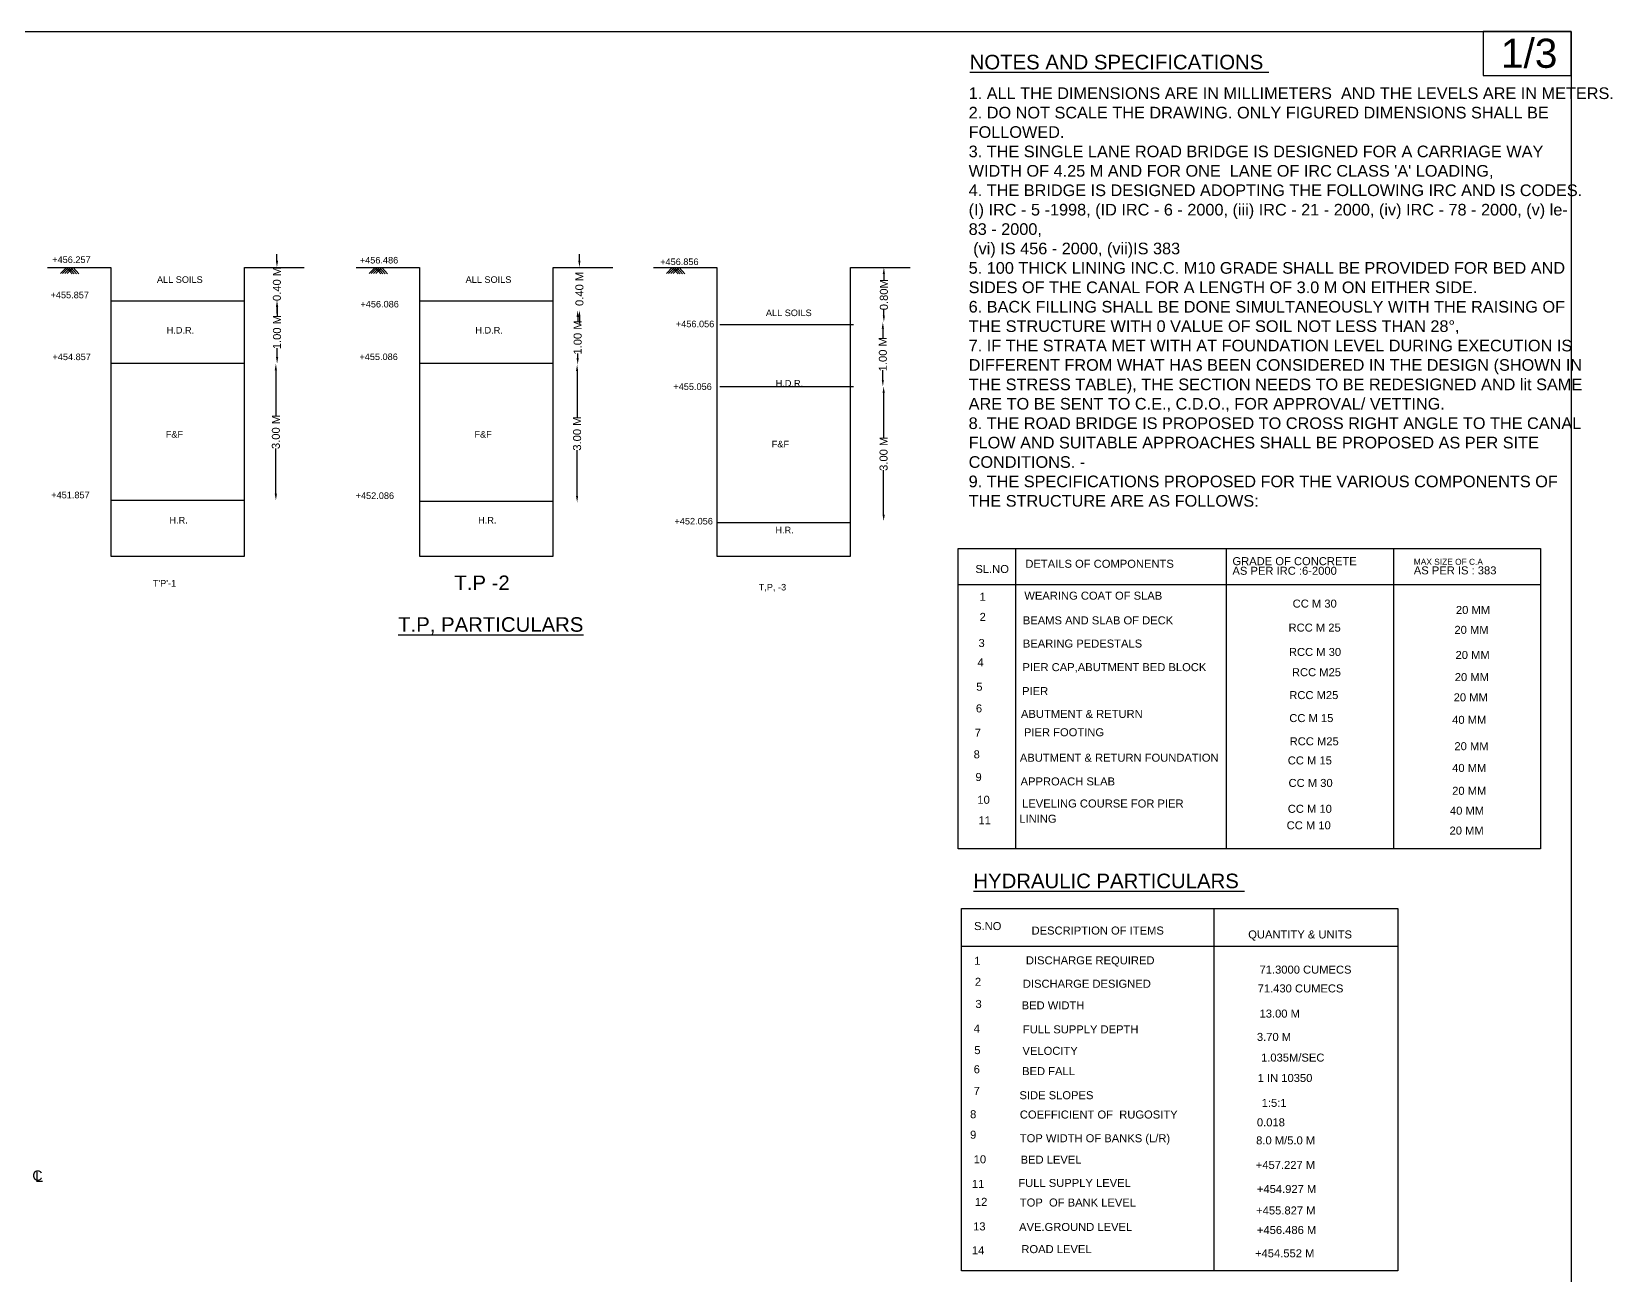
# Model space of a CAD drawing. Header units: millimetres. Extents: x -53247041 to -53224443, y 22123983 to 22138627.
# Drawn here: x -53235306 to -53224443, y 22130082 to 22138627 of the extents above; entities that cross this region are included whole.
import ezdxf

# ---------------------------------------------------------------- set-up
doc = ezdxf.new("R2010")
doc.units = ezdxf.units.MM
doc.header["$MEASUREMENT"] = 0
for name, color, linetype in [('DIMENSION', 7, 'Continuous'), ('DRAWING', 2, 'Continuous'), ('TEXT', 7, 'Continuous')]:
    doc.layers.add(name, color=color, linetype=linetype)
doc.styles.get("Standard").update_dxf_attribs({"font": 'arial.ttf', "height": 55})
doc.dimstyles.get("Standard").update_dxf_attribs({"dimtxt": 45, "dimasz": 45, "dimexe": 0.18, "dimexo": 0.0625, "dimgap": 0.09, "dimtad": 0, "dimdec": 0, "dimzin": 0, "dimdsep": 46, "dimtxsty": 'Standard', "dimcen": 0.09, "dimse1": 1, "dimse2": 1, "dimadec": 0, "dimazin": 0, "dimtfac": 1, "dimtdec": 0, "dimtofl": 0, "dimtmove": 0, "dimatfit": 3, "dimfxl": 1, "dimtolj": 1, "dimtzin": 0, "dimarcsym": 0})

# ---------------------------------------------------------------- blocks, each defined once
blk = doc.blocks.new('*D82')
at = {"layer": 'Defpoints', "color": 0}
for p in [(-53233620, 22137007), (-53233620, 22136779), (-53233620, 22136779)]:
    blk.add_point(p, dxfattribs=at)
at = {"layer": 'DIMENSION', "color": 0, "lineweight": -2}
for p, q in [((-53233620, 22137052), (-53233620, 22137097)), ((-53233620, 22136734), (-53233620, 22136689))]:
    blk.add_line(p, q, dxfattribs=at)
at = {"layer": 'DIMENSION', "color": 0}
for points in [[(-53233627, 22137052), (-53233612, 22137052), (-53233620, 22137007)], [(-53233627, 22136734), (-53233612, 22136734), (-53233620, 22136779)]]:
    blk.add_solid(points, dxfattribs=at)
at = {"layer": 'DIMENSION', "color": 0, "insert": (-53233620, 22136893), "char_height": 55, "attachment_point": 5, "rotation": 90}
blk.add_mtext('\\A1;0.40 M', dxfattribs=at)
blk = doc.blocks.new('*D83')
at = {"layer": 'Defpoints', "color": 0}
for p in [(-53233620, 22136779), (-53233624, 22136345), (-53233619, 22136345)]:
    blk.add_point(p, dxfattribs=at)
at = {"layer": 'DIMENSION', "color": 0, "lineweight": -2}
for p, q in [((-53233619, 22136734), (-53233619, 22136672)), ((-53233619, 22136390), (-53233619, 22136451))]:
    blk.add_line(p, q, dxfattribs=at)
at = {"layer": 'DIMENSION', "color": 0}
for points in [[(-53233626, 22136734), (-53233611, 22136734), (-53233619, 22136779)], [(-53233626, 22136390), (-53233611, 22136390), (-53233619, 22136345)]]:
    blk.add_solid(points, dxfattribs=at)
at = {"layer": 'DIMENSION', "color": 0, "insert": (-53233619, 22136562), "char_height": 55, "attachment_point": 5, "rotation": 90}
blk.add_mtext('\\A1;1.00 M', dxfattribs=at)
blk = doc.blocks.new('*D84')
at = {"layer": 'Defpoints', "color": 0}
for p in [(-53233619, 22136345), (-53233628, 22135406), (-53233627, 22135406)]:
    blk.add_point(p, dxfattribs=at)
at = {"layer": 'DIMENSION', "color": 0, "lineweight": -2}
for p, q in [((-53233627, 22136300), (-53233627, 22135989)), ((-53233627, 22135451), (-53233627, 22135763))]:
    blk.add_line(p, q, dxfattribs=at)
at = {"layer": 'DIMENSION', "color": 0}
for points in [[(-53233635, 22136300), (-53233620, 22136300), (-53233627, 22136345)], [(-53233635, 22135451), (-53233620, 22135451), (-53233627, 22135406)]]:
    blk.add_solid(points, dxfattribs=at)
at = {"layer": 'DIMENSION', "color": 0, "insert": (-53233627, 22135876), "char_height": 55, "attachment_point": 5, "rotation": 90}
blk.add_mtext('\\A1;3.00 M', dxfattribs=at)
blk = doc.blocks.new('*D85')
at = {"layer": 'Defpoints', "color": 0}
for p in [(-53231534, 22137007), (-53231541, 22136712), (-53231532, 22136712)]:
    blk.add_point(p, dxfattribs=at)
at = {"layer": 'DIMENSION', "color": 0, "lineweight": -2}
for p, q in [((-53231541, 22137052), (-53231541, 22137097)), ((-53231541, 22136667), (-53231541, 22136622))]:
    blk.add_line(p, q, dxfattribs=at)
at = {"layer": 'DIMENSION', "color": 0}
for points in [[(-53231549, 22137052), (-53231534, 22137052), (-53231541, 22137007)], [(-53231549, 22136667), (-53231534, 22136667), (-53231541, 22136712)]]:
    blk.add_solid(points, dxfattribs=at)
at = {"layer": 'DIMENSION', "color": 0, "insert": (-53231541, 22136859), "char_height": 55, "attachment_point": 5, "rotation": 90}
blk.add_mtext('\\A1;0.40 M', dxfattribs=at)
blk = doc.blocks.new('*D86')
at = {"layer": 'Defpoints', "color": 0}
for p in [(-53231541, 22136712), (-53231553, 22136339), (-53231538, 22136339)]:
    blk.add_point(p, dxfattribs=at)
at = {"layer": 'DIMENSION', "color": 0, "lineweight": -2}
for p, q in [((-53231553, 22136667), (-53231553, 22136636)), ((-53231553, 22136384), (-53231553, 22136415))]:
    blk.add_line(p, q, dxfattribs=at)
at = {"layer": 'DIMENSION', "color": 0}
for points in [[(-53231561, 22136667), (-53231546, 22136667), (-53231553, 22136712)], [(-53231561, 22136384), (-53231546, 22136384), (-53231553, 22136339)]]:
    blk.add_solid(points, dxfattribs=at)
at = {"layer": 'DIMENSION', "color": 0, "insert": (-53231553, 22136525), "char_height": 55, "attachment_point": 5, "rotation": 90}
blk.add_mtext('\\A1;1.00 M', dxfattribs=at)
blk = doc.blocks.new('*D87')
at = {"layer": 'Defpoints', "color": 0}
for p in [(-53231557, 22136339), (-53231538, 22136339), (-53231539, 22135392)]:
    blk.add_point(p, dxfattribs=at)
at = {"layer": 'DIMENSION', "color": 0, "lineweight": -2}
for p, q in [((-53231557, 22136294), (-53231557, 22135978)), ((-53231557, 22135437), (-53231557, 22135752))]:
    blk.add_line(p, q, dxfattribs=at)
at = {"layer": 'DIMENSION', "color": 0}
for points in [[(-53231565, 22136294), (-53231550, 22136294), (-53231557, 22136339)], [(-53231565, 22135437), (-53231550, 22135437), (-53231557, 22135392)]]:
    blk.add_solid(points, dxfattribs=at)
at = {"layer": 'DIMENSION', "color": 0, "insert": (-53231557, 22135865), "char_height": 55, "attachment_point": 5, "rotation": 90}
blk.add_mtext('\\A1;3.00 M', dxfattribs=at)
blk = doc.blocks.new('*D88')
at = {"layer": 'Defpoints', "color": 0}
for p in [(-53229453, 22137007), (-53229456, 22136631), (-53229449, 22136631)]:
    blk.add_point(p, dxfattribs=at)
at = {"layer": 'DIMENSION', "color": 0, "lineweight": -2}
for p, q in [((-53229449, 22136962), (-53229449, 22136921)), ((-53229449, 22136676), (-53229449, 22136717))]:
    blk.add_line(p, q, dxfattribs=at)
at = {"layer": 'DIMENSION', "color": 0}
for points in [[(-53229457, 22136962), (-53229442, 22136962), (-53229449, 22137007)], [(-53229457, 22136676), (-53229442, 22136676), (-53229449, 22136631)]]:
    blk.add_solid(points, dxfattribs=at)
at = {"layer": 'DIMENSION', "color": 0, "insert": (-53229449, 22136819), "char_height": 55, "attachment_point": 5, "rotation": 90}
blk.add_mtext('\\A1;0.80M', dxfattribs=at)
blk = doc.blocks.new('*D89')
at = {"layer": 'Defpoints', "color": 0}
for p in [(-53229456, 22136631), (-53229456, 22136189), (-53229453, 22136189)]:
    blk.add_point(p, dxfattribs=at)
at = {"layer": 'DIMENSION', "color": 0, "lineweight": -2}
for p, q in [((-53229456, 22136586), (-53229456, 22136521)), ((-53229456, 22136234), (-53229456, 22136300))]:
    blk.add_line(p, q, dxfattribs=at)
at = {"layer": 'DIMENSION', "color": 0}
for points in [[(-53229464, 22136586), (-53229449, 22136586), (-53229456, 22136631)], [(-53229464, 22136234), (-53229449, 22136234), (-53229456, 22136189)]]:
    blk.add_solid(points, dxfattribs=at)
at = {"layer": 'DIMENSION', "color": 0, "insert": (-53229456, 22136410), "char_height": 55, "attachment_point": 5, "rotation": 90}
blk.add_mtext('\\A1;1.00 M', dxfattribs=at)
blk = doc.blocks.new('*D90')
at = {"layer": 'Defpoints', "color": 0}
for p in [(-53229456, 22136189), (-53229465, 22135263), (-53229451, 22135263)]:
    blk.add_point(p, dxfattribs=at)
at = {"layer": 'DIMENSION', "color": 0, "lineweight": -2}
for p, q in [((-53229451, 22136144), (-53229451, 22135839)), ((-53229451, 22135308), (-53229451, 22135613))]:
    blk.add_line(p, q, dxfattribs=at)
at = {"layer": 'DIMENSION', "color": 0}
for points in [[(-53229458, 22136144), (-53229443, 22136144), (-53229451, 22136189)], [(-53229458, 22135308), (-53229443, 22135308), (-53229451, 22135263)]]:
    blk.add_solid(points, dxfattribs=at)
at = {"layer": 'DIMENSION', "color": 0, "insert": (-53229451, 22135726), "char_height": 55, "attachment_point": 5, "rotation": 90}
blk.add_mtext('\\A1;3.00 M', dxfattribs=at)

msp = doc.modelspace()

# ---------------------------------------------------------------- linework, layer by layer
at = {"layer": 'DIMENSION', "color": 0}
for points in [[(-53224726.5, 22123982.8), (-53247040.8, 22123982.8), (-53247040.8, 22138626.5), (-53224726.5, 22138626.5)], [(-53224726.5, 22138626.5), (-53225331.7, 22138626.5), (-53225331.7, 22138325.2), (-53224726.5, 22138325.2)]]:
    msp.add_lwpolyline(points, close=True, dxfattribs=at)
msp.add_lwpolyline([(-53230598.1, 22135255), (-53229678.2, 22135255)], dxfattribs=at)
at = {"layer": 'DRAWING', "color": 0}
for points in [[(-53235197.3, 22137006.8), (-53234762.2, 22137006.8), (-53234762.2, 22135023.6), (-53233842.3, 22135023.6), (-53233842.3, 22137006.8), (-53233433.2, 22137006.8)], [(-53235107.7, 22136964.3), (-53235067, 22137006.8), (-53235027.9, 22136962.2)], [(-53235092.7, 22136964.3), (-53235051.9, 22137006.8), (-53235012.9, 22136962.2)], [(-53235077.3, 22136964.3), (-53235036.6, 22137006.8), (-53234997.5, 22136962.2)], [(-53235061.6, 22136964.3), (-53235020.9, 22137006.8), (-53234981.8, 22136962.2)], [(-53233076.1, 22137006.8), (-53232641, 22137006.8), (-53232641, 22135023.6), (-53231721.1, 22135023.6), (-53231721.1, 22137006.8), (-53231312, 22137006.8)], [(-53232986.5, 22136964.3), (-53232945.8, 22137006.8), (-53232906.7, 22136962.2)], [(-53232971.5, 22136964.3), (-53232930.7, 22137006.8), (-53232891.7, 22136962.2)], [(-53232956.1, 22136964.3), (-53232915.4, 22137006.8), (-53232876.3, 22136962.2)], [(-53232940.4, 22136964.3), (-53232899.7, 22137006.8), (-53232860.6, 22136962.2)], [(-53231033.2, 22137006.8), (-53230598.1, 22137006.8), (-53230598.1, 22135023.6), (-53229678.2, 22135023.6), (-53229678.2, 22137006.8), (-53229269.1, 22137006.8)], [(-53230943.6, 22136964.3), (-53230902.9, 22137006.8), (-53230863.8, 22136962.2)], [(-53230928.6, 22136964.3), (-53230887.8, 22137006.8), (-53230848.8, 22136962.2)], [(-53230913.2, 22136964.3), (-53230872.5, 22137006.8), (-53230833.4, 22136962.2)], [(-53230897.5, 22136964.3), (-53230856.8, 22137006.8), (-53230817.7, 22136962.2)], [(-53234762.2, 22136776.2), (-53233842.3, 22136776.2)], [(-53232641, 22136776.2), (-53231721.1, 22136776.2)], [(-53230577.5, 22136615.1), (-53229657.7, 22136615.1)], [(-53234762.2, 22136349), (-53233842.3, 22136349)], [(-53232641, 22136349), (-53231721.1, 22136349)], [(-53230577.5, 22136188), (-53229657.7, 22136188)], [(-53234762.2, 22135407.6), (-53233842.3, 22135407.6)], [(-53232641, 22135400), (-53231721.1, 22135400)]]:
    msp.add_lwpolyline(points, dxfattribs=at)
at = {"layer": 'TEXT', "color": 0}
for points in [[(-53224936.4, 22133012.5), (-53228938.4, 22133012.5), (-53228938.4, 22135075.2), (-53224936.4, 22135075.2)], [(-53228914.7, 22132602.5), (-53225916.8, 22132602.5), (-53225916.8, 22130112.7), (-53228914.7, 22130112.7)]]:
    msp.add_lwpolyline(points, close=True, dxfattribs=at)
for points in [[(-53228545.7, 22135075.2), (-53228545.7, 22133012.5)], [(-53227096.9, 22135075.2), (-53227096.9, 22133012.5)], [(-53225947, 22135075.2), (-53225947, 22133012.5)], [(-53228938.4, 22134829.2), (-53224936.4, 22134829.2)], [(-53227181, 22132602.5), (-53227181, 22130112.7)], [(-53228914.7, 22132342.7), (-53225916.8, 22132342.7)]]:
    msp.add_lwpolyline(points, dxfattribs=at)

# ---------------------------------------------------------------- texts
at = {"layer": 'DIMENSION', "color": 0}
msp.add_text('1/3', height=200, dxfattribs=at).set_placement((-53225209.3, 22138377.8))
at = {"layer": 'TEXT', "color": 0}
for s, height, p in [('%%UNOTES AND SPECIFICATIONS ', 100, (-53228859.6, 22138367.3)), ('+456.257', 45, (-53235164, 22137037.1)), ('+456.486', 45, (-53233050.4, 22137033.6)), ('+456.856', 45, (-53230986.4, 22137022.9)), ('ALL SOILS', 45, (-53234444.5, 22136900.4)), ('ALL SOILS', 45, (-53232323.3, 22136900.4)), ('+455.857', 45, (-53235175.6, 22136794.6)), ('+456.086', 45, (-53233046.1, 22136731.5)), ('ALL SOILS', 45, (-53230259.9, 22136672)), ('H.D.R.', 45, (-53234377.2, 22136552.3)), ('H.D.R.', 45, (-53232256, 22136552.3)), ('+456.056', 45, (-53230878.5, 22136595.6)), ('+454.857', 45, (-53235162.4, 22136369.6)), ('+455.086', 45, (-53233053.2, 22136370)), ('+455.056', 45, (-53230895.7, 22136165)), ('H.D.R.', 45, (-53230192.6, 22136188)), ('F&F', 45, (-53234383.8, 22135837.5)), ('F&F', 45, (-53232262.6, 22135837.5)), ('F&F', 45, (-53230219.7, 22135770.2)), ('+451.857', 45, (-53235170.6, 22135420.3)), ('+452.086', 45, (-53233078.9, 22135415.8)), ('H.R.', 45, (-53234358.4, 22135247.1)), ('H.R.', 45, (-53232237.2, 22135247.1)), ('+452.056', 45, (-53230888.1, 22135240.5)), ('H.R.', 45, (-53230194.3, 22135179.8)), ('SL.NO', 55, (-53228820.3, 22134907.1)), ('DETAILS OF COMPONENTS ', 55, (-53228476.9, 22134943)), ('AS PER IRC :6-2000', 55, (-53227054, 22134894.9)), ('GRADE OF CONCRETE ', 55, (-53227054, 22134960.9)), ('AS PER IS : 383', 55, (-53225807.8, 22134897.5)), ('MAX SIZE OF C.A ', 41.097, (-53225807.8, 22134963.5)), ("T'P'-1", 45, (-53234472.5, 22134813.8)), ('T.P -2', 100, (-53232400.7, 22134789.9)), ('T,P, -3', 45, (-53230309.3, 22134787.1)), ('1', 55, (-53228791.3, 22134716.7)), ('WEARING COAT OF SLAB ', 55, (-53228484.1, 22134723.9)), ('2', 55, (-53228791.3, 22134578.1)), ('CC M 30', 55, (-53226640.2, 22134669.4)), ('20 MM', 55, (-53225518.3, 22134625.7)), ('%%UT.P, PARTICULARS', 100, (-53232786.9, 22134503.3)), ('BEAMS AND SLAB OF DECK ', 55, (-53228494.3, 22134554.2)), ('RCC M 25', 55, (-53226668.5, 22134504.5)), ('20 MM', 55, (-53225528.6, 22134489.1)), ('3', 55, (-53228799, 22134398.5)), ('BEARING PEDESTALS ', 55, (-53228494.3, 22134394.8)), ('4', 55, (-53228806.7, 22134265.1)), ('RCC M 30', 55, (-53226665.9, 22134337.1)), ('20 MM', 55, (-53225520.9, 22134316.5)), ('PIER CAP,ABUTMENT BED BLOCK ', 55, (-53228496.9, 22134232.8)), ('RCC M25', 55, (-53226645.3, 22134198)), ('20 MM', 55, (-53225526.1, 22134164.5)), ('5', 55, (-53228814.4, 22134098.3)), ('PIER ', 55, (-53228499.5, 22134068.3)), ('RCC M25', 55, (-53226663.4, 22134040.8)), ('20 MM', 55, (-53225533.8, 22134025.4)), ('6', 55, (-53228817, 22133949.4)), ('ABUTMENT & RETURN ', 55, (-53228507.2, 22133911.4)), ('CC M 15', 55, (-53226663.4, 22133882.9)), ('40 MM', 55, (-53225544.1, 22133870.9)), ('7', 55, (-53228824.7, 22133782.6)), ('PIER FOOTING ', 55, (-53228486.6, 22133785.4)), ('RCC M25', 55, (-53226660.8, 22133723.2)), ('8', 55, (-53228832.4, 22133633.8)), ('ABUTMENT & RETURN FOUNDATION ', 55, (-53228514.9, 22133610.6)), ('CC M 15', 55, (-53226673.7, 22133591.8)), ('20 MM', 55, (-53225528.6, 22133689.7)), ('9', 55, (-53228819.6, 22133478.2)), ('40 MM', 55, (-53225544.1, 22133540.3)), ('APPROACH SLAB ', 55, (-53228509.8, 22133447.7)), ('CC M 30', 55, (-53226668.5, 22133437.3)), ('20 MM', 55, (-53225544.1, 22133383.2)), ('10', 55, (-53228806.8, 22133321.7)), ('LEVELING COURSE FOR PIER ', 55, (-53228499.5, 22133296)), ('11', 55, (-53228799.1, 22133180.5)), ('LINING ', 55, (-53228518.5, 22133191.4)), ('CC M 10', 55, (-53226673.7, 22133259.5)), ('40 MM', 55, (-53225559.6, 22133246.6)), ('CC M 10', 55, (-53226681.4, 22133146.1)), ('20 MM', 55, (-53225562.1, 22133110.1)), ('%%UHYDRAULIC PARTICULARS ', 100, (-53228834.2, 22132741.6)), ('S.NO ', 55, (-53228829.4, 22132453.9)), ('DESCRIPTION OF ITEMS ', 55, (-53228434.5, 22132423.2)), ('QUANTITY & UNITS', 55, (-53226945.5, 22132396.4)), ('1', 55, (-53228827.9, 22132215.3)), ('DISCHARGE REQUIRED ', 55, (-53228473.2, 22132218.4)), ('2', 55, (-53228823.8, 22132071.2)), ('71.3000 CUMECS ', 55, (-53226867.8, 22132154.7)), ('DISCHARGE DESIGNED ', 55, (-53228494.1, 22132057.7)), ('71.430 CUMECS ', 55, (-53226880.7, 22132025.5)), ('3', 55, (-53228819.7, 22131918.9)), ('BED WIDTH ', 55, (-53228502.4, 22131909.2)), ('13.00 M', 55, (-53226867.8, 22131852.5)), ('4', 55, (-53228832, 22131750.1)), ('FULL SUPPLY DEPTH ', 55, (-53228494.1, 22131744.2)), ('3.70 M ', 55, (-53226885.9, 22131692.3)), ('5', 55, (-53228827.9, 22131601.9)), ('VELOCITY ', 55, (-53228496.8, 22131596.6)), ('1.035M/SEC', 55, (-53226857.5, 22131550.3)), ('6', 55, (-53228832, 22131470.1)), ('BED FALL ', 55, (-53228499.4, 22131457.1)), ('7', 55, (-53228832, 22131321.9)), ('1 IN 10350', 55, (-53226880.7, 22131410.3)), ('SIDE SLOPES ', 55, (-53228517.5, 22131291.8)), ('1:5:1', 55, (-53226853, 22131239.3)), ('8', 55, (-53228856.7, 22131161.3)), ('COEFFICIENT OF  RUGOSITY ', 55, (-53228514.9, 22131159.1)), ('0.018', 55, (-53226885.9, 22131105.5)), ('9', 55, (-53228856.7, 22131020.4)), ('TOP WIDTH OF BANKS (L/R)', 55, (-53228514.9, 22130996.3)), ('8.0 M/5.0 M', 55, (-53226891.1, 22130981.5)), ('10', 55, (-53228832, 22130851.6)), ('BED LEVEL ', 55, (-53228509.7, 22130849.1)), ('+457.227 M', 55, (-53226893.6, 22130812.7)), ('C', 70, (-53235301, 22130732.5)), ('L', 70, (-53235281.4, 22130723.6)), ('11', 55, (-53228844.3, 22130682.8)), ('FULL SUPPLY LEVEL ', 55, (-53228525.2, 22130689)), ('12', 55, (-53228823.7, 22130559.3)), ('TOP  OF BANK LEVEL', 55, (-53228514.9, 22130554.7)), ('+454.927 M', 55, (-53226885.9, 22130647.4)), ('+455.827 M ', 55, (-53226891, 22130500.1)), ('13', 55, (-53228836.1, 22130390.5)), ('AVE.GROUND LEVEL ', 55, (-53228520, 22130386.8)), ('+456.486 M', 55, (-53226885.9, 22130365.8)), ('14', 55, (-53228844.3, 22130225.9)), ('ROAD LEVEL', 55, (-53228504.5, 22130234.4)), ('+454.552 M', 55, (-53226898.8, 22130205.7))]:
    msp.add_text(s, height=height, dxfattribs=at).set_placement(p)
at = {"layer": 'TEXT', "color": 0, "insert": (-53228866.6, 22138243.4), "char_height": 80, "width": 4211.164, "attachment_point": 1}
msp.add_mtext("1. ALL THE DIMENSIONS ARE IN MILLIMETERS  AND THE LEVELS ARE IN METERS. \\P2. DO NOT SCALE THE DRAWING. ONLY FIGURED DIMENSIONS SHALL BE FOLLOWED. \\P3. THE SINGLE LANE ROAD BRIDGE IS DESIGNED FOR A CARRIAGE WAY WIDTH OF 4.25 M AND FOR ONE  LANE OF IRC CLASS 'A' LOADING, \\P4. THE BRIDGE IS DESIGNED ADOPTING THE FOLLOWING IRC AND IS CODES. (I) IRC - 5 -1998, (ID IRC - 6 - 2000, (iii) IRC - 21 - 2000, (iv) IRC - 78 - 2000, (v) le- 83 - 2000,\\P (vi) IS 456 - 2000, (vii)IS 383 \\P5. 100 THICK LINING INC.C. M10 GRADE SHALL BE PROVIDED FOR BED AND SIDES OF THE CANAL FOR A LENGTH OF 3.0 M ON EITHER SIDE. \\P6. BACK FILLING SHALL BE DONE SIMULTANEOUSLY WITH THE RAISING OF THE STRUCTURE WITH 0 VALUE OF SOIL NOT LESS THAN 28°, \\P7. IF THE STRATA MET WITH AT FOUNDATION LEVEL DURING EXECUTION IS DIFFERENT FROM WHAT HAS BEEN CONSIDERED IN THE DESIGN (SHOWN IN THE STRESS TABLE), THE SECTION NEEDS TO BE REDESIGNED AND lit SAME ARE TO BE SENT TO C.E., C.D.O., FOR APPROVAL/ VETTING. \\P8. THE ROAD BRIDGE IS PROPOSED TO CROSS RIGHT ANGLE TO THE CANAL FLOW AND SUITABLE APPROACHES SHALL BE PROPOSED AS PER SITE CONDITIONS. -\\P9. THE SPECIFICATIONS PROPOSED FOR THE VARIOUS COMPONENTS OF THE STRUCTURE ARE AS FOLLOWS: ", dxfattribs=at)

# ---------------------------------------------------------------- dimensions: what is measured, and where the dimension line sits
at = {"layer": 'DIMENSION', "color": 0}
for base, p1, p2, text, picture, middle in [((-53233619.8, 22136778.6), (-53233619.8, 22137006.8), (-53233619.8, 22136778.6), '0.40 M', '*D82', (-53233619.8, 22136892.7)), ((-53231541.1, 22136712.1), (-53231534.2, 22137006.8), (-53231532.4, 22136712.1), '0.40 M', '*D85', (-53231541.1, 22136859.5)), ((-53229449.2, 22136630.9), (-53229452.7, 22137006.8), (-53229456.1, 22136630.9), '0.80M', '*D88', (-53229449.2, 22136818.9)), ((-53233618.9, 22136345.3), (-53233619.8, 22136778.6), (-53233623.9, 22136345.3), '1.00 M', '*D83', (-53233618.9, 22136561.9)), ((-53231553.3, 22136338.6), (-53231541.1, 22136712.1), (-53231537.6, 22136338.6), '1.00 M', '*D86', (-53231553.3, 22136525.3)), ((-53229456.1, 22136189.5), (-53229456.1, 22136630.9), (-53229452.7, 22136189.5), '1.00 M', '*D89', (-53229456.1, 22136410.2)), ((-53233627.2, 22135406.4), (-53233618.9, 22136345.3), (-53233627.8, 22135406.4), '3.00 M', '*D84', (-53233627.2, 22135875.9)), ((-53231557, 22136338.6), (-53231539.3, 22135391.8), (-53231537.6, 22136338.6), '3.00 M', '*D87', (-53231557, 22135865.2)), ((-53229451, 22135263.4), (-53229456.1, 22136189.5), (-53229464.7, 22135263.4), '3.00 M', '*D90', (-53229451, 22135726.4))]:
    dim = msp.add_linear_dim(base=base, p1=p1, p2=p2, angle=90, text=text, dimstyle='Standard', dxfattribs=at)
    dim.commit()
    dim.dimension.update_dxf_attribs({"geometry": picture, "text_midpoint": middle})

doc.saveas('drawing.dxf')
